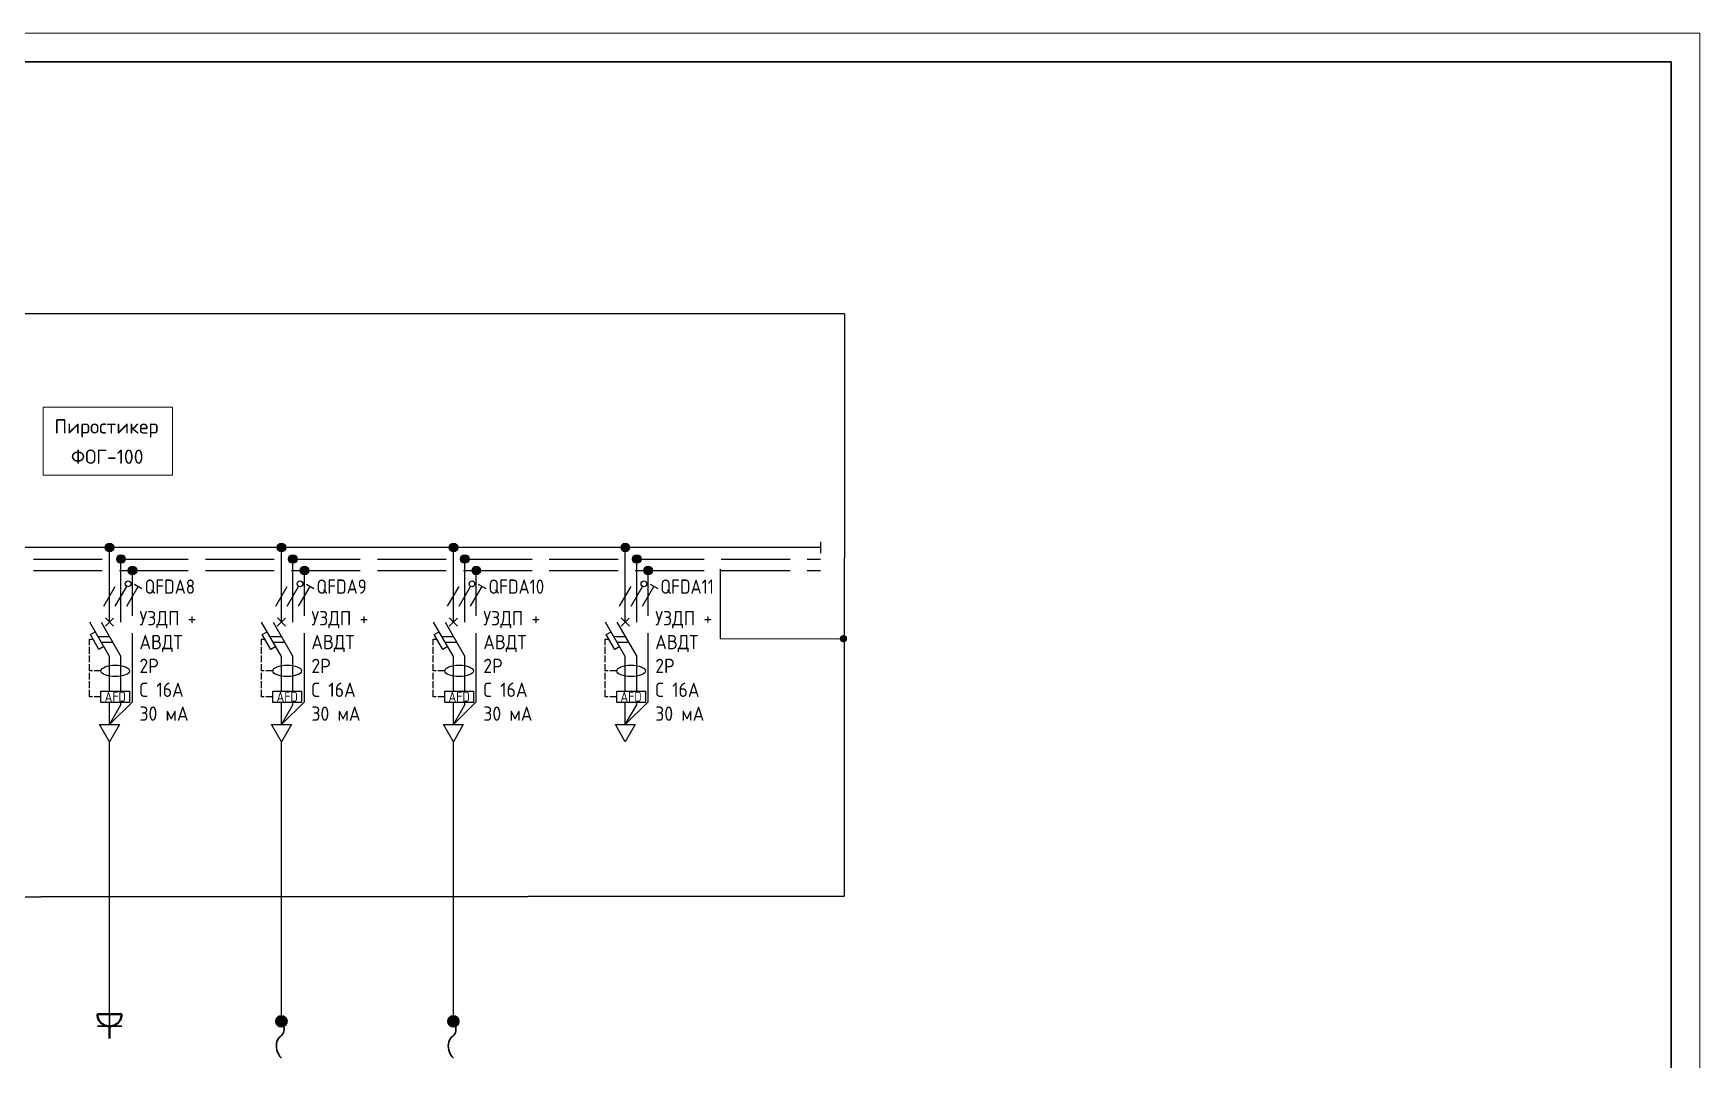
# Model space of a CAD drawing. Header units: millimetres. Extents: x -32 to 417638015, y -35 to 175284279.
# Drawn here: x 417267191 to 417296268, y 175224256 to 175242179 of the extents above; entities that cross this region are included whole.
import ezdxf
from ezdxf.enums import TextEntityAlignment as Align

# ---------------------------------------------------------------- set-up
doc = ezdxf.new("R2010")
doc.units = ezdxf.units.MM
doc.linetypes.add('ACAD_ISO02W100', pattern=[15, 12, -3])
doc.linetypes.add('DASHED2', pattern=[0.375, 0.25, -0.125])
for name, color, linetype in [('4_Однолинейная схема', 7, 'Continuous'), ('A-HATCH-WALL', 7, 'Continuous'), ('RAMKA', 7, 'Continuous')]:
    doc.layers.add(name, color=color, linetype=linetype)
for name, color, linetype, lineweight in [('A-ANNO-NOTE', 7, 'Continuous', 5), ('ЭОМ_Кабельный вывод', 1, 'Continuous', 35), ('ЭОМ_Розетки быт', 5, 'Continuous', 30)]:
    doc.layers.add(name, color=color, linetype=linetype, lineweight=lineweight)
doc.styles.add('DS23_Isopeur', font='isocpeur.ttf')
doc.styles.add('GOST Common', font='GOST_Common.ttf', dxfattribs={"width": 0.9, "height": 350})
doc.styles.add('GOST Common ISO', font='GOST_Common.ttf', dxfattribs={"width": 0.9, "height": 2.5})
doc.styles.add('ISOCPEUR_1', font='isocpeur.ttf', dxfattribs={"height": 2.5})
doc.styles.add('RAMKA', font='isocpeur.ttf', dxfattribs={"oblique": 15, "height": 5})
doc.styles.get("Standard").update_dxf_attribs({"font": 'arial.ttf'})

# ---------------------------------------------------------------- blocks, each defined once
blk = doc.blocks.new('IRGA_ФОГ - ФОГ-30-6069955-ЩТ-1_1 _Р_ _')
at = {"layer": 'A-ANNO-NOTE'}
for p, q in [((22.6, 11.87), (0, 11.87)), ((0, 11.87), (0, 0)), ((22.6, 0), (22.6, 11.87)), ((0, 0), (22.6, 0))]:
    blk.add_line(p, q, dxfattribs=at)
at = {"layer": 'A-ANNO-NOTE', "insert": (1.98, 9.74), "char_height": 2.5, "width": 18.34, "attachment_point": 1, "style": 'ISOCPEUR_1', "bg_fill": 3, "box_fill_scale": 1.25, "bg_fill_color": 256, "bg_fill_true_color": 13158600, "bg_fill_transparency": 0}
blk.add_mtext('Пиростикер', dxfattribs=at)
blk = doc.blocks.new('*U891')
at = {"layer": '4_Однолинейная схема'}
for p, q in [((347.29, 0), (0, 0)), ((347.29, 1), (347.29, -1))]:
    blk.add_line(p, q, dxfattribs=at)
at = {"layer": '4_Однолинейная схема', "linetype": 'ACAD_ISO02W100'}
for p, q in [((0, -2), (347.29, -2)), ((0, -4), (347.29, -4))]:
    blk.add_line(p, q, dxfattribs=at)
blk = doc.blocks.new('TSL_SHM_УГО_Точка - TSL_SHM_УГО_Точка-779818-ЩТ-1_1 _Р_ _')
at = {"layer": 'A-ANNO-NOTE', "lineweight": 30}
h = blk.add_hatch(color=256, dxfattribs=at)
edge = h.paths.add_edge_path()
edge.add_arc((0, 0), 0.5, 0, 360)
blk.add_circle((0, 0), 0.5, dxfattribs=at)
blk = doc.blocks.new('*U877')
at = {"lineweight": -2}
h = blk.add_hatch(color=256, dxfattribs=at)
h.dxf.hatch_style = 1
edge = h.paths.add_edge_path()
edge.add_arc((0, 0), 0.75, 0, 360)
at = {"layer": 'A-HATCH-WALL', "lineweight": -2}
h = blk.add_hatch(color=256, dxfattribs=at)
h.dxf.hatch_style = 1
edge = h.paths.add_edge_path()
edge.add_arc((2, -2), 0.75, 0, 360)
h = blk.add_hatch(color=256, dxfattribs=at)
h.dxf.hatch_style = 1
edge = h.paths.add_edge_path()
edge.add_arc((4, -4), 0.75, 0, 360)
at = {"lineweight": -2}
for points in [[(0, -13), (0, 0)], [(0, -25.05), (0, -19), (-3.46, -13)], [(-1.46, -13), (2, -19)], [(-0.73, -13.73), (0.69, -12.31)], [(0.71, -13.71), (-0.71, -12.29)], [(-0.98, -17.3), (-1.85, -17.8), (-3.35, -15.2), (-2.48, -14.7)], [(-2.02, -15.5), (-0.02, -15.5)], [(-1.44, -16.5), (0.56, -16.5)], [(0, -30.92), (0, -27.05)]]:
    blk.add_lwpolyline(points, dxfattribs=at)
at = {"linetype": 'ACAD_ISO02W100', "lineweight": -2}
for points in [[(2, -13), (2, -2)], [(4, -26.92), (4, -4)], [(2, -25.05), (2, -19)], [(0, -30.92), (4, -26.92)], [(0, -30.92), (2, -27.46), (2, -26.97)]]:
    blk.add_lwpolyline(points, dxfattribs=at)
at = {"color": 1, "lineweight": -2}
for points in [[(-1, -10.23), (1, -6.77)], [(1, -10.23), (3, -6.77)], [(3, -10.23), (5, -6.77)], [(4.35, -6.39), (5.65, -7.14)]]:
    blk.add_lwpolyline(points, dxfattribs=at)
at = {"color": 1, "linetype": 'ACAD_ISO02W100', "lineweight": -2, "ltscale": 0.1}
for points in [[(-3.5, -21.53), (-3.5, -21.53), (-3.5, -16), (-2.89, -16)], [(-1.5, -21.53), (-3.5, -21.53)], [(-1.5, -26.05), (-3.5, -26.05), (-3.5, -21.53)]]:
    blk.add_lwpolyline(points, dxfattribs=at)
at = {"lineweight": -2}
blk.add_lwpolyline([(0, -33.92), (-1.73, -30.92), (1.73, -30.92)], close=True, dxfattribs=at)
for centre in [(0, 0), (2, -2), (4, -4)]:
    blk.add_circle(centre, 0.75, dxfattribs=at)
at = {"color": 1, "lineweight": -2}
blk.add_circle((3.25, -6.33), 0.5, dxfattribs=at)
at = {"lineweight": -2}
blk.add_ellipse((1, -21.53), major_axis=(2.5, 0), ratio=0.4, dxfattribs=at)
at = {"style": 'GOST Common ISO', "width": 0.9}
blk.add_attdef('ФАЗА', text='', height=2.5, dxfattribs=at).set_placement((0, 2), align=Align.CENTER)
at = {"lineweight": -2}
blk.add_wipeout([(-1.49, -25.05), (3.5, -25.05), (3.5, -27.05), (-1.49, -27.05)], dxfattribs=at)
blk.add_lwpolyline([(3.5, -27.05), (-1.49, -27.05), (-1.49, -25.05), (3.5, -25.05)], close=True, dxfattribs=at)
at = {"lineweight": -2, "insert": (1, -26.05), "char_height": 1.75, "attachment_point": 5, "style": 'GOST Common ISO'}
blk.add_mtext_dynamic_manual_height_columns('AFD', width=4.9912, gutter_width=12.5, heights=[0], dxfattribs=at)
blk = doc.blocks.new('*U75')
at = {"lineweight": -2}
h = blk.add_hatch(color=0, dxfattribs=at)
h.dxf.hatch_style = 1
edge = h.paths.add_edge_path()
edge.add_arc((0, 0), 65, 0, 360)
at = {"color": 0, "lineweight": -2}
blk.add_lwpolyline([(0, 0, -0.089362), (26, -58, -0.105459), (28, -113, -0.18734), (-7, -172, 0.159257), (-52, -238, 0.13816), (-53, -334, 0.121425), (0, -430)], format="xyb", dxfattribs=at)
blk.add_circle((0, 0), 65, dxfattribs=at)
at = {"color": 7, "style": 'GOST Common', "width": 0.9}
blk.add_attdef('ОБОРУДОВАНИЕ', (-96, -331), '', height=250, dxfattribs=at)
blk = doc.blocks.new('*U878')
at = {"linetype": 'ByBlock', "lineweight": -2}
blk.add_lwpolyline([(0, -1.02), (0, 47.88)], dxfattribs=at)
at = {"layer": 'ЭОМ_Кабельный вывод', "lineweight": 30, "xscale": 0.015, "yscale": 0.015, "zscale": 0.015}
blk.add_blockref('*U75', (0, -1.02), dxfattribs=at)
at = {"style": 'GOST Common ISO'}
for tag, p in [('1_СТРОКА', (4.43, -0.04)), ('2_СТРОКА', (9.18, -0.04)), ('3_СТРОКА', (13.93, -0.04)), ('4_СТРОКА', (18.38, -0.25)), ('ТРАССА', (-0.32, -0.04))]:
    blk.add_attdef(tag, p, '', height=2.5, rotation=90, dxfattribs=at)
blk = doc.blocks.new('*U879')
at = {"lineweight": -2}
h = blk.add_hatch(color=256, dxfattribs=at)
h.dxf.hatch_style = 1
edge = h.paths.add_edge_path()
edge.add_arc((0, 0), 0.75, 0, 360)
at = {"layer": 'A-HATCH-WALL', "lineweight": -2}
h = blk.add_hatch(color=256, dxfattribs=at)
h.dxf.hatch_style = 1
edge = h.paths.add_edge_path()
edge.add_arc((2, -2), 0.75, 0, 360)
h = blk.add_hatch(color=256, dxfattribs=at)
h.dxf.hatch_style = 1
edge = h.paths.add_edge_path()
edge.add_arc((4, -4), 0.75, 0, 360)
at = {"lineweight": -2}
for points in [[(0, -13), (0, 0)], [(0, -25.05), (0, -19), (-3.46, -13)], [(-1.46, -13), (2, -19)], [(-0.73, -13.73), (0.69, -12.31)], [(0.71, -13.71), (-0.71, -12.29)], [(-0.98, -17.3), (-1.85, -17.8), (-3.35, -15.2), (-2.48, -14.7)], [(-2.02, -15.5), (-0.02, -15.5)], [(-1.44, -16.5), (0.56, -16.5)], [(0, -30.92), (0, -27.05)]]:
    blk.add_lwpolyline(points, dxfattribs=at)
at = {"linetype": 'ACAD_ISO02W100', "lineweight": -2}
for points in [[(2, -13), (2, -2)], [(4, -26.92), (4, -4)], [(2, -25.05), (2, -19)], [(0, -30.92), (4, -26.92)], [(0, -30.92), (2, -27.46), (2, -26.97)]]:
    blk.add_lwpolyline(points, dxfattribs=at)
at = {"color": 1, "lineweight": -2}
for points in [[(-1, -10.23), (1, -6.77)], [(1, -10.23), (3, -6.77)], [(3, -10.23), (5, -6.77)], [(4.35, -6.39), (5.65, -7.14)]]:
    blk.add_lwpolyline(points, dxfattribs=at)
at = {"color": 1, "linetype": 'ACAD_ISO02W100', "lineweight": -2, "ltscale": 0.1}
for points in [[(-3.5, -21.53), (-3.5, -21.53), (-3.5, -16), (-2.89, -16)], [(-1.5, -21.53), (-3.5, -21.53)], [(-1.5, -26.05), (-3.5, -26.05), (-3.5, -21.53)]]:
    blk.add_lwpolyline(points, dxfattribs=at)
at = {"lineweight": -2}
blk.add_lwpolyline([(0, -33.92), (-1.73, -30.92), (1.73, -30.92)], close=True, dxfattribs=at)
for centre in [(0, 0), (2, -2), (4, -4)]:
    blk.add_circle(centre, 0.75, dxfattribs=at)
at = {"color": 1, "lineweight": -2}
blk.add_circle((3.25, -6.33), 0.5, dxfattribs=at)
at = {"lineweight": -2}
blk.add_ellipse((1, -21.53), major_axis=(2.5, 0), ratio=0.4, dxfattribs=at)
at = {"style": 'GOST Common ISO', "width": 0.9}
blk.add_attdef('ФАЗА', text='', height=2.5, dxfattribs=at).set_placement((0, 2), align=Align.CENTER)
at = {"lineweight": -2}
blk.add_wipeout([(-1.49, -25.05), (3.5, -25.05), (3.5, -27.05), (-1.49, -27.05)], dxfattribs=at)
blk.add_lwpolyline([(3.5, -27.05), (-1.49, -27.05), (-1.49, -25.05), (3.5, -25.05)], close=True, dxfattribs=at)
at = {"lineweight": -2, "insert": (1, -26.05), "char_height": 1.75, "attachment_point": 5, "style": 'GOST Common ISO'}
blk.add_mtext_dynamic_manual_height_columns('AFD', width=4.9912, gutter_width=12.5, heights=[0], dxfattribs=at)
blk = doc.blocks.new('*U880')
at = {"lineweight": -2}
h = blk.add_hatch(color=256, dxfattribs=at)
h.dxf.hatch_style = 1
edge = h.paths.add_edge_path()
edge.add_arc((0, 0), 0.75, 0, 360)
at = {"layer": 'A-HATCH-WALL', "lineweight": -2}
h = blk.add_hatch(color=256, dxfattribs=at)
h.dxf.hatch_style = 1
edge = h.paths.add_edge_path()
edge.add_arc((2, -2), 0.75, 0, 360)
h = blk.add_hatch(color=256, dxfattribs=at)
h.dxf.hatch_style = 1
edge = h.paths.add_edge_path()
edge.add_arc((4, -4), 0.75, 0, 360)
at = {"lineweight": -2}
for points in [[(0, -13), (0, 0)], [(0, -25.05), (0, -19), (-3.46, -13)], [(-1.46, -13), (2, -19)], [(-0.73, -13.73), (0.69, -12.31)], [(0.71, -13.71), (-0.71, -12.29)], [(-0.98, -17.3), (-1.85, -17.8), (-3.35, -15.2), (-2.48, -14.7)], [(-2.02, -15.5), (-0.02, -15.5)], [(-1.44, -16.5), (0.56, -16.5)], [(0, -30.92), (0, -27.05)]]:
    blk.add_lwpolyline(points, dxfattribs=at)
at = {"linetype": 'ACAD_ISO02W100', "lineweight": -2}
for points in [[(2, -13), (2, -2)], [(4, -26.92), (4, -4)], [(2, -25.05), (2, -19)], [(0, -30.92), (4, -26.92)], [(0, -30.92), (2, -27.46), (2, -26.97)]]:
    blk.add_lwpolyline(points, dxfattribs=at)
at = {"color": 1, "lineweight": -2}
for points in [[(-1, -10.23), (1, -6.77)], [(1, -10.23), (3, -6.77)], [(3, -10.23), (5, -6.77)], [(4.35, -6.39), (5.65, -7.14)]]:
    blk.add_lwpolyline(points, dxfattribs=at)
at = {"color": 1, "linetype": 'ACAD_ISO02W100', "lineweight": -2, "ltscale": 0.1}
for points in [[(-3.5, -21.53), (-3.5, -21.53), (-3.5, -16), (-2.89, -16)], [(-1.5, -21.53), (-3.5, -21.53)], [(-1.5, -26.05), (-3.5, -26.05), (-3.5, -21.53)]]:
    blk.add_lwpolyline(points, dxfattribs=at)
at = {"lineweight": -2}
blk.add_lwpolyline([(0, -33.92), (-1.73, -30.92), (1.73, -30.92)], close=True, dxfattribs=at)
for centre in [(0, 0), (2, -2), (4, -4)]:
    blk.add_circle(centre, 0.75, dxfattribs=at)
at = {"color": 1, "lineweight": -2}
blk.add_circle((3.25, -6.33), 0.5, dxfattribs=at)
at = {"lineweight": -2}
blk.add_ellipse((1, -21.53), major_axis=(2.5, 0), ratio=0.4, dxfattribs=at)
at = {"style": 'GOST Common ISO', "width": 0.9}
blk.add_attdef('ФАЗА', text='', height=2.5, dxfattribs=at).set_placement((0, 2), align=Align.CENTER)
at = {"lineweight": -2}
blk.add_wipeout([(-1.49, -25.05), (3.5, -25.05), (3.5, -27.05), (-1.49, -27.05)], dxfattribs=at)
blk.add_lwpolyline([(3.5, -27.05), (-1.49, -27.05), (-1.49, -25.05), (3.5, -25.05)], close=True, dxfattribs=at)
at = {"lineweight": -2, "insert": (1, -26.05), "char_height": 1.75, "attachment_point": 5, "style": 'GOST Common ISO'}
blk.add_mtext_dynamic_manual_height_columns('AFD', width=4.9912, gutter_width=12.5, heights=[0], dxfattribs=at)
blk = doc.blocks.new('*U868')
at = {"lineweight": 5, "transparency": 33554687}
blk.add_lwpolyline([(0, 0), (0, 420), (594, 420), (594, 0)], close=True, dxfattribs=at)
at = {"lineweight": 30, "transparency": 33554687}
blk.add_lwpolyline([(20, 5), (20, 415), (589, 415), (589, 5)], close=True, dxfattribs=at)
at = {"lineweight": 9, "transparency": 33554687, "oblique": 15, "width": 0.9}
blk.add_attdef('ОБЪЕКТ', text='', height=2.5, dxfattribs=at).set_placement((529, 42.5), align=Align.MIDDLE_CENTER)
at = {"transparency": 33554687, "style": 'RAMKA', "oblique": 15, "width": 0.9}
for tag, height, p in [('СТРАНИЦА', 0.00025, (588.9995, 414.9996)), ('ДАТА1', 2.5, (464, 32.5)), ('ДАТА2', 2.5, (464, 27.5)), ('СТАДИЯ', 2.5, (546.5, 25)), ('ЛИСТ', 2.5, (561.5, 25)), ('ЛИСТОВ', 2.5, (579, 25)), ('ДАТА3', 2.5, (464, 22.5)), ('ДАТА4', 2.5, (464, 17.5)), ('ДАТА5', 2.5, (464, 12.5)), ('ДАТА6', 2.5, (464, 7.5))]:
    blk.add_attdef(tag, text='', height=height, dxfattribs=at).set_placement(p, align=Align.MIDDLE_CENTER)
at = {"transparency": 33554687, "style": 'RAMKA', "oblique": 15, "width": 0.9, "flags": 8}
blk.add_attdef('ШИФР', text='', height=5, dxfattribs=at).set_placement((529, 55), align=Align.MIDDLE_CENTER)
at = {"transparency": 33554687, "style": 'RAMKA', "oblique": 15, "width": 0.9}
for tag, p in [('ДОЛЖНОСТЬ1', (405, 32.5)), ('ФИО1', (425, 32.5)), ('ДОЛЖНОСТЬ2', (405, 27.5)), ('ФИО2', (425, 27.5)), ('ДОЛЖНОСТЬ3', (405, 22.5)), ('ФИО3', (425, 22.5)), ('ДОЛЖНОСТЬ4', (405, 17.5)), ('ФИО4', (425, 17.5)), ('ДОЛЖНОСТЬ5', (405, 12.5)), ('ФИО5', (425, 12.5)), ('ДОЛЖНОСТЬ6', (405, 7.5)), ('ФИО6', (425, 7.5))]:
    blk.add_attdef(tag, text='', height=2.5, dxfattribs=at).set_placement(p, align=Align.MIDDLE_LEFT)
at = {"lineweight": 9, "transparency": 33554687, "oblique": 15, "width": 0.9, "flags": 128}
blk.add_attdef('НАИМЕНОВАНИЕ', text='', height=2.5, dxfattribs=at).set_placement((504, 12.5), align=Align.MIDDLE_CENTER)
at = {"lineweight": 13, "transparency": 33554687, "oblique": 15, "width": 0.9, "flags": 15}
blk.add_attdef('КОМПАНИЯ', text='', height=2.5, dxfattribs=at).set_placement((564, 12.5), align=Align.MIDDLE_CENTER)
at = {"transparency": 33554687, "style": 'RAMKA', "oblique": 15, "width": 0.9, "flags": 8}
blk.add_attdef('ФОРМАТЛИСТА', text='', height=2.5, dxfattribs=at).set_placement((560, 2.5), align=Align.MIDDLE_LEFT)
blk = doc.blocks.new('*U74')
at = {"color": 0, "lineweight": 40}
for p, q in [((18, 249), (-18, -249)), ((249, -18), (499, -37))]:
    blk.add_line(p, q, dxfattribs=at)
at = {"color": 0}
for p, q in [((0, 0), (249, -18)), ((268, 231), (231, -268))]:
    blk.add_line(p, q, dxfattribs=at)
at = {"color": 0, "lineweight": 40}
blk.add_arc((0, 0), 250, 265.799, 85.799, dxfattribs=at)
at = {"color": 7, "style": 'GOST Common', "width": 0.9}
for tag, p in [('КОЛВО', (36, 425)), ('ВЫСОТА', (294, -391))]:
    blk.add_attdef(tag, p, '', height=350, dxfattribs=at)
at = {"color": 7, "linetype": 'ByBlock', "style": 'GOST Common', "width": 0.9}
blk.add_attdef('ГРУППА', text='', height=350, dxfattribs=at).set_placement((-568, 0), align=Align.RIGHT)
blk = doc.blocks.new('*U792')
at = {"linetype": 'ByBlock', "lineweight": -2}
blk.add_lwpolyline([(0, -1), (0, 838.3)], dxfattribs=at)
at = {"layer": 'ЭОМ_Розетки быт', "color": 0, "xscale": 0.15, "yscale": 0.15, "zscale": 0.15, "rotation": 274.1958433846598}
blk.add_blockref('*U74', (0, -1), dxfattribs=at)
at = {"style": 'GOST Common ISO'}
for tag, p in [('ТРАССА', (-0.3, 0)), ('1_СТРОКА', (4.4, 0)), ('2_СТРОКА', (9.2, 0)), ('3_СТРОКА', (13.9, 0)), ('4_СТРОКА', (18.4, -0.2))]:
    blk.add_attdef(tag, p, '', height=2.5, rotation=90, dxfattribs=at)
blk = doc.blocks.new('*U793')
at = {"linetype": 'ByBlock', "lineweight": -2}
blk.add_lwpolyline([(0, -1.02), (0, 47.88)], dxfattribs=at)
at = {"layer": 'ЭОМ_Кабельный вывод', "lineweight": 30, "xscale": 0.015, "yscale": 0.015, "zscale": 0.015}
blk.add_blockref('*U75', (0, -1.02), dxfattribs=at)
at = {"style": 'GOST Common ISO'}
for tag, p in [('1_СТРОКА', (4.43, -0.04)), ('2_СТРОКА', (9.18, -0.04)), ('3_СТРОКА', (13.93, -0.04)), ('4_СТРОКА', (18.38, -0.25)), ('ТРАССА', (-0.32, -0.04))]:
    blk.add_attdef(tag, p, '', height=2.5, rotation=90, dxfattribs=at)
blk = doc.blocks.new('*U794')
at = {"lineweight": -2}
h = blk.add_hatch(color=256, dxfattribs=at)
h.dxf.hatch_style = 1
edge = h.paths.add_edge_path()
edge.add_arc((0, 0), 0.75, 0, 360)
at = {"layer": 'A-HATCH-WALL', "lineweight": -2}
h = blk.add_hatch(color=256, dxfattribs=at)
h.dxf.hatch_style = 1
edge = h.paths.add_edge_path()
edge.add_arc((2, -2), 0.75, 0, 360)
h = blk.add_hatch(color=256, dxfattribs=at)
h.dxf.hatch_style = 1
edge = h.paths.add_edge_path()
edge.add_arc((4, -4), 0.75, 0, 360)
at = {"lineweight": -2}
for points in [[(0, -13), (0, 0)], [(0, -25.05), (0, -19), (-3.46, -13)], [(-1.46, -13), (2, -19)], [(-0.73, -13.73), (0.69, -12.31)], [(0.71, -13.71), (-0.71, -12.29)], [(-0.98, -17.3), (-1.85, -17.8), (-3.35, -15.2), (-2.48, -14.7)], [(-2.02, -15.5), (-0.02, -15.5)], [(-1.44, -16.5), (0.56, -16.5)], [(0, -30.92), (0, -27.05)]]:
    blk.add_lwpolyline(points, dxfattribs=at)
at = {"linetype": 'ACAD_ISO02W100', "lineweight": -2}
for points in [[(2, -13), (2, -2)], [(4, -26.92), (4, -4)], [(2, -25.05), (2, -19)], [(0, -30.92), (4, -26.92)], [(0, -30.92), (2, -27.46), (2, -26.97)]]:
    blk.add_lwpolyline(points, dxfattribs=at)
at = {"color": 1, "lineweight": -2}
for points in [[(-1, -10.23), (1, -6.77)], [(1, -10.23), (3, -6.77)], [(3, -10.23), (5, -6.77)], [(4.35, -6.39), (5.65, -7.14)]]:
    blk.add_lwpolyline(points, dxfattribs=at)
at = {"color": 1, "linetype": 'ACAD_ISO02W100', "lineweight": -2, "ltscale": 0.1}
for points in [[(-3.5, -21.53), (-3.5, -21.53), (-3.5, -16), (-2.89, -16)], [(-1.5, -21.53), (-3.5, -21.53)], [(-1.5, -26.05), (-3.5, -26.05), (-3.5, -21.53)]]:
    blk.add_lwpolyline(points, dxfattribs=at)
at = {"lineweight": -2}
blk.add_lwpolyline([(0, -33.92), (-1.73, -30.92), (1.73, -30.92)], close=True, dxfattribs=at)
for centre in [(0, 0), (2, -2), (4, -4)]:
    blk.add_circle(centre, 0.75, dxfattribs=at)
at = {"color": 1, "lineweight": -2}
blk.add_circle((3.25, -6.33), 0.5, dxfattribs=at)
at = {"lineweight": -2}
blk.add_ellipse((1, -21.53), major_axis=(2.5, 0), ratio=0.4, dxfattribs=at)
at = {"style": 'GOST Common ISO', "width": 0.9}
blk.add_attdef('ФАЗА', text='', height=2.5, dxfattribs=at).set_placement((0, 2), align=Align.CENTER)
at = {"lineweight": -2}
blk.add_wipeout([(-1.49, -25.05), (3.5, -25.05), (3.5, -27.05), (-1.49, -27.05)], dxfattribs=at)
blk.add_lwpolyline([(3.5, -27.05), (-1.49, -27.05), (-1.49, -25.05), (3.5, -25.05)], close=True, dxfattribs=at)
at = {"lineweight": -2, "insert": (1, -26.05), "char_height": 1.75, "attachment_point": 5, "style": 'GOST Common ISO'}
blk.add_mtext_dynamic_manual_height_columns('AFD', width=4.9912, gutter_width=12.5, heights=[0], dxfattribs=at)

msp = doc.modelspace()

# ---------------------------------------------------------------- linework, layer by layer
at = {"linetype": 'DASHED2'}
msp.add_lwpolyline([(417244818, 175227082), (417244818, 175237286), (417281344, 175237286), (417281341, 175227107)], close=True, dxfattribs=at)
msp.add_lwpolyline([(417279179, 175232820), (417279179, 175231609), (417281327, 175231608)])
at = {"color": 7}
msp.add_circle((417281327, 175231608), 50, dxfattribs=at)

# ---------------------------------------------------------------- block references
at = {"color": 1, "xscale": 100, "yscale": 100, "zscale": 100}
msp.add_blockref('*U878', (417271521, 175225029), dxfattribs=at)
at = {"layer": '4_Однолинейная схема', "color": 0, "xscale": 100, "yscale": 100, "zscale": 100}
msp.add_blockref('*U891', (417246195, 175233199), dxfattribs=at)
at = {"layer": 'A-ANNO-NOTE', "xscale": 100, "yscale": 100, "zscale": 100}
msp.add_blockref('TSL_SHM_УГО_Точка - TSL_SHM_УГО_Точка-779818-ЩТ-1_1 _Р_ _', (417281327, 175231608), dxfattribs=at)

# ---------------------------------------------------------------- texts
at = {"char_height": 250, "width": 849.79, "attachment_point": 1, "style": 'GOST Common'}
for s, insert in [('QFDA8', (417269132, 175232642)), ('QFDA9', (417272132, 175232642)), ('QFDA10', (417275132, 175232642)), ('QFDA11', (417278132, 175232642))]:
    msp.add_mtext(s, dxfattribs=dict(at, insert=insert))

# ---------------------------------------------------------------- next in the draw order: block references
at = {"xscale": 100, "yscale": 100, "zscale": 100}
for name, p in [('*U877', (417268521, 175233199)), ('*U879', (417271521, 175233199)), ('*U880', (417274521, 175233199))]:
    msp.add_blockref(name, p, dxfattribs=at)
at = {"layer": 'A-ANNO-NOTE', "xscale": 100, "yscale": 100, "zscale": 100}
msp.add_blockref('IRGA_ФОГ - ФОГ-30-6069955-ЩТ-1_1 _Р_ _', (417267362, 175234466), dxfattribs=at)

# ---------------------------------------------------------------- next in the draw order: block references
at = {"color": 1}
for name, p, xscale, yscale, zscale in [('*U792', (417268521, 175225058), 5.664893170372438, 5.664893170372438, 5.664893170372438), ('*U793', (417274521, 175225029), 100, 100, 100)]:
    msp.add_blockref(name, p, dxfattribs=dict(at, xscale=xscale, yscale=yscale, zscale=zscale))
at = {"layer": 'RAMKA', "transparency": 33554687}
ref = msp.add_blockref('*U868', (417236868, 175200179), dxfattribs=dict(at, xscale=100, yscale=100, zscale=100))
ref.add_attrib('СТРАНИЦА', '1', dxfattribs={"layer": '0', "transparency": 33554687, "height": 0.025, "style": 'RAMKA', "oblique": 15, "width": 0.9}).set_placement((417295768, 175241679), align=Align.MIDDLE_CENTER)

# ---------------------------------------------------------------- next in the draw order: texts
at = {"char_height": 250, "attachment_point": 1}
for s, insert, width, style in [('ФОГ', (417267848, 175234911), 761.6, 'ISOCPEUR_1'), ('-100', (417268476, 175234911), 649.37, 'ISOCPEUR_1'), ('{\\W0.9;УЗДП + АВДТ\\P2Р\\PС 16А\\P30 мА}', (417269043, 175232091), 1244.38, 'DS23_Isopeur'), ('{\\W0.9;УЗДП + АВДТ\\P2Р\\PС 16А\\P30 мА}', (417272043, 175232091), 1244.38, 'DS23_Isopeur'), ('{\\W0.9;УЗДП + АВДТ\\P2Р\\PС 16А\\P30 мА}', (417275043, 175232091), 1244.38, 'DS23_Isopeur')]:
    msp.add_mtext(s, dxfattribs=dict(at, insert=insert, width=width, style=style))

# ---------------------------------------------------------------- next in the draw order: block references
at = {"xscale": 100, "yscale": 100, "zscale": 100}
msp.add_blockref('*U794', (417277521, 175233199), dxfattribs=at)

# ---------------------------------------------------------------- next in the draw order: texts
at = {"insert": (417278043, 175232091), "char_height": 250, "width": 1244.38, "attachment_point": 1, "style": 'DS23_Isopeur'}
msp.add_mtext('{\\W0.9;УЗДП + АВДТ\\P2Р\\PС 16А\\P30 мА}', dxfattribs=at)

doc.saveas('drawing.dxf')
